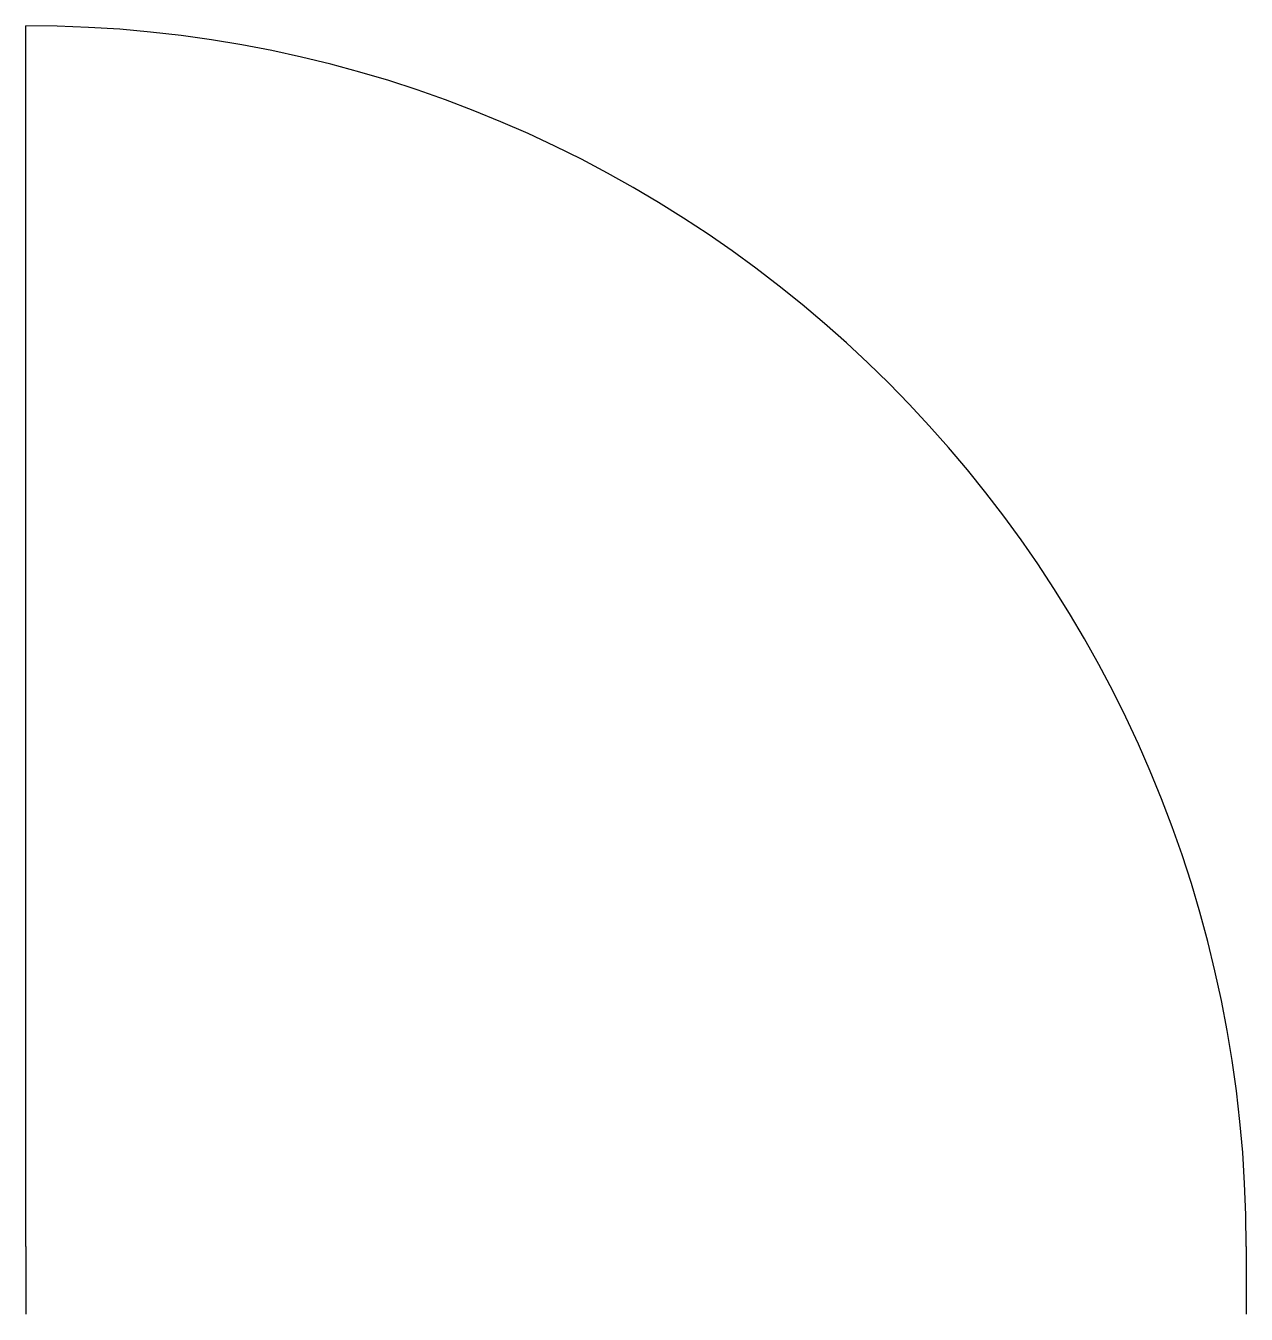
# Model space of a CAD drawing. Extents: x 0 to 900, y -50 to 900.
import ezdxf

# ---------------------------------------------------------------- set-up
doc = ezdxf.new("R2010")
doc.units = 0
doc.layers.get('0').update_dxf_attribs({"linetype": 'CONTINUOUS'})

msp = doc.modelspace()

# ---------------------------------------------------------------- linework, layer by layer
for p, q in [((0, 0), (0, 900)), ((0, 0), (0, -50)), ((900, 0), (900, -50))]:
    msp.add_line(p, q)
msp.add_arc((0, 0), 900, 0, 90)

doc.saveas('drawing.dxf')
